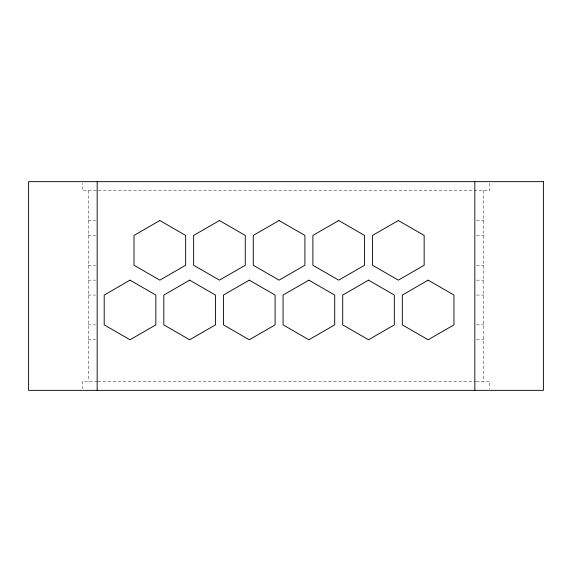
<?xml version="1.0" encoding="UTF-8"?>
<svg xmlns="http://www.w3.org/2000/svg" width="572" height="572" viewBox="0 0 572 572"><rect width="100%" height="100%" fill="white"/><g stroke="black" fill="none" stroke-linecap="round" stroke-linejoin="round"><path stroke-width="0.43" stroke-dasharray="2.86 2.15" d="M88.224 220.527L95.545 220.527M476.455 220.527L483.776 220.527M88.224 235.435L95.545 235.435M476.455 235.435L483.776 235.435M88.224 265.251L95.545 265.251M476.455 265.251L483.776 265.251M88.224 280.151L95.545 280.151M476.455 280.151L483.776 280.151M88.224 295.059L95.545 295.059M476.455 295.059L483.776 295.059M88.224 324.875L95.545 324.875M476.455 324.875L483.776 324.875M88.224 339.775L95.545 339.775M476.455 339.775L483.776 339.775M97.455 381.402L82.261 381.402L82.261 388.717M98.048 381.402L475.74 381.402M476.333 381.402L489.739 381.402L489.739 388.717M489.739 183.283L489.739 190.598L82.261 190.598L82.261 183.283M483.776 190.598L483.776 381.402M88.224 190.598L88.224 381.402"/><path stroke-width="0.86" d="M474.832 181.66L474.832 390.34M97.168 181.66L97.168 390.34M159.831 220.527L134.012 235.435L134.012 265.251L159.831 280.151L185.65 265.251L185.65 235.435L159.831 220.527M219.455 220.527L193.636 235.435L193.636 265.251L219.455 280.151L245.274 265.251L245.274 235.435L219.455 220.527M130.023 280.151L104.204 295.059L104.204 324.875L130.023 339.775L155.841 324.875L155.841 295.059L130.023 280.151M279.086 220.527L253.267 235.435L253.267 265.251L279.086 280.151L304.905 265.251L304.905 235.435L279.086 220.527M189.647 280.151L163.828 295.059L163.828 324.875L189.647 339.775L215.465 324.875L215.465 295.059L189.647 280.151M338.71 220.527L312.891 235.435L312.891 265.251L338.71 280.151L364.528 265.251L364.528 235.435L338.71 220.527M249.27 280.151L223.452 295.059L223.452 324.875L249.27 339.775L275.089 324.875L275.089 295.059L249.27 280.151M398.334 220.527L372.515 235.435L372.515 265.251L398.334 280.151L424.152 265.251L424.152 235.435L398.334 220.527M308.894 280.151L283.076 295.059L283.076 324.875L308.894 339.775L334.713 324.875L334.713 295.059L308.894 280.151M368.518 280.151L342.7 295.059L342.7 324.875L368.518 339.775L394.337 324.875L394.337 295.059L368.518 280.151M428.142 280.151L402.323 295.059L402.323 324.875L428.142 339.775L453.961 324.875L453.961 295.059L428.142 280.151M543.4 181.66L28.6 181.66L28.6 390.34L543.4 390.34L543.4 181.66"/></g></svg>
